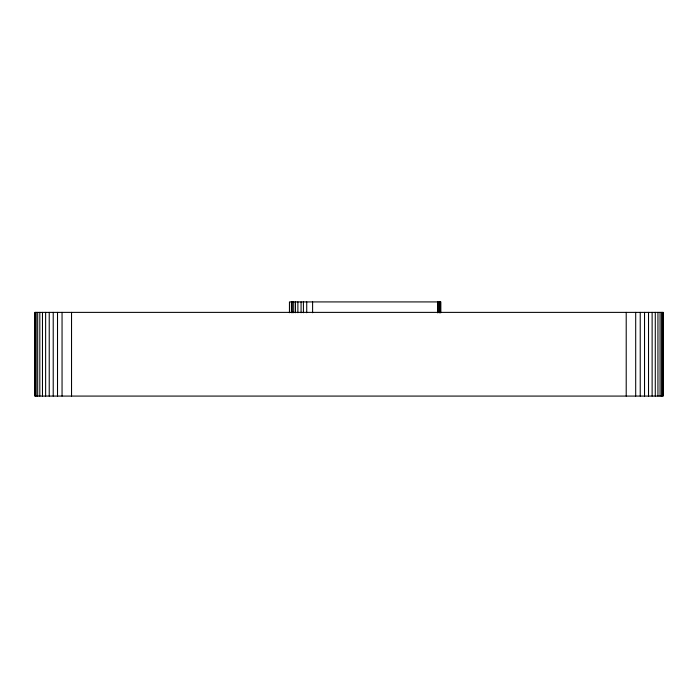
<?xml version="1.0" encoding="UTF-8"?>
<svg xmlns="http://www.w3.org/2000/svg" width="698" height="698" viewBox="0 0 698 698"><rect width="100%" height="100%" fill="white"/><g stroke="black" fill="none" stroke-linecap="round" stroke-linejoin="round"><path stroke-width="1.05" d="M662.856 312.381L662.856 396.08M661.599 312.381L661.599 396.08M660.064 312.381L660.064 396.08M657.944 312.381L657.944 396.08M655.282 312.381L655.282 396.08M652.124 312.381L652.124 396.08M648.521 312.381L648.521 396.08M644.533 312.381L644.533 396.08M640.232 312.381L640.232 396.08M635.695 312.381L635.695 396.08M626.211 312.381L626.211 396.08M440.839 312.748L440.839 301.92L289.452 301.92L289.452 312.748M440.307 301.92L440.307 312.748M439.766 301.92L439.766 312.748M439.251 301.92L439.251 312.748M437.96 301.92L437.96 312.748M437.69 301.92L437.69 312.748M312.599 301.92L312.599 312.748M306.727 301.92L306.727 312.748M303.421 301.92L303.421 312.748M301.074 301.92L301.074 312.748M297.88 301.92L297.88 312.748M295.446 301.92L295.446 312.748M293.718 301.92L293.718 312.748M292.331 301.92L292.331 312.748M291.424 301.92L291.424 312.748M71.536 312.381L71.536 396.08M62.052 312.381L62.052 396.08M57.515 312.381L57.515 396.08M53.223 312.381L53.223 396.08M49.235 312.381L49.235 396.08M45.632 312.381L45.632 396.08M42.473 312.381L42.473 396.08M39.812 312.381L39.812 396.08M37.692 312.381L37.692 396.08M36.148 312.381L36.148 396.08M35.136 312.381L35.136 396.08M663.1 312.381L34.9 312.381L34.9 396.08L663.1 396.08L663.1 312.381"/></g></svg>
